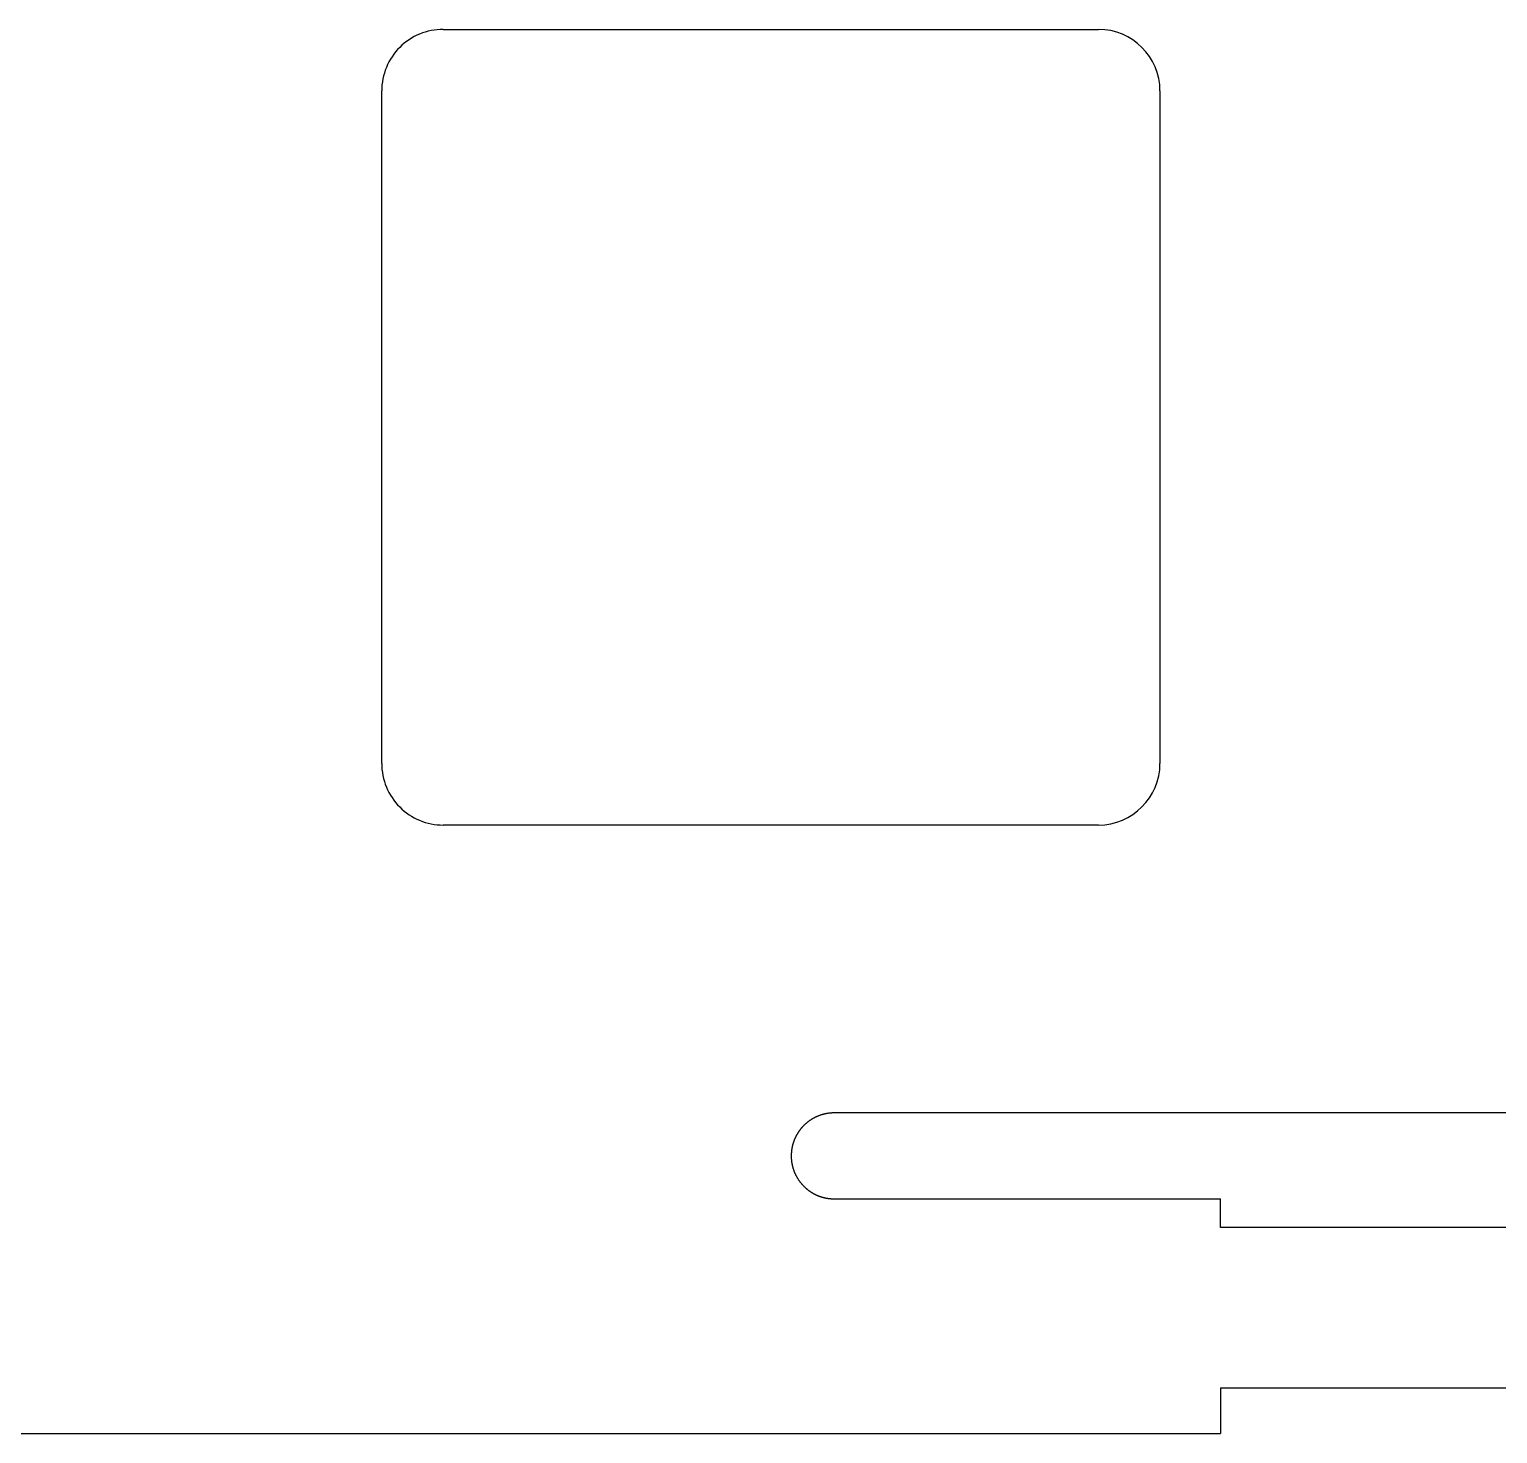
# Model space of a CAD drawing. Header units: millimetres. Extents: x -11 to 340, y -118 to 18.
# Drawn here: x 158.49 to 184.15, y -117.6 to -93.06 of the extents above; entities that cross this region are included whole.
import ezdxf

# ---------------------------------------------------------------- set-up
doc = ezdxf.new("R2010")
doc.units = ezdxf.units.MM
doc.header["$MEASUREMENT"] = 0
doc.layers.add('BLACK', color=7, linetype='CONTINUOUS')

msp = doc.modelspace()

# ---------------------------------------------------------------- linework, layer by layer
at = {"layer": 'BLACK', "linetype": 'Continuous'}
for p, q in [((165.725, -93.0625), (177.175, -93.0625)), ((164.65, -105.8875), (164.65, -94.1375)), ((178.25, -94.1375), (178.25, -105.8875)), ((177.175, -106.9625), (165.725, -106.9625)), ((172.146734, -112.114068), (172.140268, -112.118338)), ((172.153243, -112.109866), (172.146734, -112.114068)), ((172.159794, -112.105732), (172.153243, -112.109866)), ((172.166385, -112.101666), (172.159794, -112.105732)), ((172.173016, -112.09767), (172.166385, -112.101666)), ((172.179687, -112.093744), (172.173016, -112.09767)), ((172.186396, -112.089887), (172.179687, -112.093744)), ((172.193142, -112.086102), (172.186396, -112.089887)), ((172.199926, -112.082386), (172.193142, -112.086102)), ((172.206747, -112.078743), (172.199926, -112.082386)), ((172.213603, -112.07517), (172.206747, -112.078743)), ((172.220493, -112.07167), (172.213603, -112.07517)), ((172.227419, -112.068242), (172.220493, -112.07167)), ((172.234377, -112.064886), (172.227419, -112.068242)), ((172.241369, -112.061604), (172.234377, -112.064886)), ((172.248392, -112.058394), (172.241369, -112.061604)), ((172.255447, -112.055258), (172.248392, -112.058394)), ((172.262533, -112.052196), (172.255447, -112.055258)), ((172.269648, -112.049208), (172.262533, -112.052196)), ((172.276793, -112.046294), (172.269648, -112.049208)), ((172.283967, -112.043455), (172.276793, -112.046294)), ((172.291169, -112.040691), (172.283967, -112.043455)), ((172.298398, -112.038002), (172.291169, -112.040691)), ((172.305654, -112.035388), (172.298398, -112.038002)), ((172.312936, -112.032849), (172.305654, -112.035388)), ((172.320243, -112.030387), (172.312936, -112.032849)), ((172.327575, -112.028), (172.320243, -112.030387)), ((172.334931, -112.02569), (172.327575, -112.028)), ((172.342311, -112.023455), (172.334931, -112.02569)), ((172.349714, -112.021298), (172.342311, -112.023455)), ((172.357139, -112.019217), (172.349714, -112.021298)), ((172.364586, -112.017213), (172.357139, -112.019217)), ((172.372054, -112.015286), (172.364586, -112.017213)), ((172.379542, -112.013436), (172.372054, -112.015286)), ((172.387051, -112.011664), (172.379542, -112.013436)), ((172.394579, -112.009969), (172.387051, -112.011664)), ((172.402126, -112.008352), (172.394579, -112.009969)), ((172.409691, -112.006813), (172.402126, -112.008352)), ((172.417274, -112.005351), (172.409691, -112.006813)), ((172.424874, -112.003968), (172.417274, -112.005351)), ((172.432492, -112.002663), (172.424874, -112.003968)), ((172.440125, -112.001436), (172.432492, -112.002663)), ((172.447774, -112.000287), (172.440125, -112.001436)), ((172.455438, -111.999217), (172.447774, -112.000287)), ((172.463117, -111.998226), (172.455438, -111.999217)), ((172.470811, -111.997313), (172.463117, -111.998226)), ((172.478518, -111.996479), (172.470811, -111.997313)), ((172.486238, -111.995725), (172.478518, -111.996479)), ((172.493971, -111.995049), (172.486238, -111.995725)), ((172.501717, -111.994452), (172.493971, -111.995049)), ((172.509475, -111.993935), (172.501717, -111.994452)), ((172.517244, -111.993497), (172.509475, -111.993935)), ((172.525025, -111.993138), (172.517244, -111.993497)), ((172.532816, -111.992859), (172.525025, -111.993138)), ((172.540618, -111.99266), (172.532816, -111.992859)), ((172.548429, -111.99254), (172.540618, -111.99266)), ((172.55625, -111.9925), (172.548429, -111.99254)), ((216.76605, -111.9925), (172.55625, -111.9925)), ((171.904247, -112.371574), (171.902339, -112.374942)), ((171.906174, -112.368215), (171.904247, -112.371574)), ((171.908118, -112.364866), (171.906174, -112.368215)), ((171.91008, -112.361526), (171.908118, -112.364866)), ((171.912058, -112.358197), (171.91008, -112.361526)), ((171.914055, -112.354877), (171.912058, -112.358197)), ((171.916068, -112.351567), (171.914055, -112.354877)), ((171.9181, -112.348267), (171.916068, -112.351567)), ((171.920148, -112.344978), (171.9181, -112.348267)), ((171.922213, -112.341698), (171.920148, -112.344978)), ((171.924296, -112.33843), (171.922213, -112.341698)), ((171.926396, -112.335171), (171.924296, -112.33843)), ((171.928512, -112.331924), (171.926396, -112.335171)), ((171.930646, -112.328686), (171.928512, -112.331924)), ((171.932796, -112.32546), (171.930646, -112.328686)), ((171.934964, -112.322244), (171.932796, -112.32546)), ((171.937148, -112.31904), (171.934964, -112.322244)), ((171.939349, -112.315845), (171.937148, -112.31904)), ((171.941566, -112.312663), (171.939349, -112.315845)), ((171.9438, -112.309491), (171.941566, -112.312663)), ((171.946051, -112.306332), (171.9438, -112.309491)), ((171.948318, -112.303182), (171.946051, -112.306332)), ((171.950601, -112.300045), (171.948318, -112.303182)), ((171.952901, -112.296919), (171.950601, -112.300045)), ((171.955217, -112.293806), (171.952901, -112.296919)), ((171.95755, -112.290703), (171.955217, -112.293806)), ((171.959898, -112.287613), (171.95755, -112.290703)), ((171.962262, -112.284534), (171.959898, -112.287613)), ((171.964643, -112.281467), (171.962262, -112.284534)), ((171.967039, -112.278413), (171.964643, -112.281467)), ((171.969451, -112.275371), (171.967039, -112.278413)), ((171.97188, -112.27234), (171.969451, -112.275371)), ((171.974323, -112.269323), (171.97188, -112.27234)), ((171.976783, -112.266317), (171.974323, -112.269323)), ((171.979258, -112.263325), (171.976783, -112.266317)), ((171.981749, -112.260345), (171.979258, -112.263325)), ((171.984254, -112.257378), (171.981749, -112.260345)), ((171.986776, -112.254423), (171.984254, -112.257378)), ((171.989312, -112.251482), (171.986776, -112.254423)), ((171.991864, -112.248553), (171.989312, -112.251482)), ((171.994431, -112.245638), (171.991864, -112.248553)), ((171.997013, -112.242735), (171.994431, -112.245638)), ((171.99961, -112.239846), (171.997013, -112.242735)), ((172.002222, -112.23697), (171.99961, -112.239846)), ((172.004849, -112.234108), (172.002222, -112.23697)), ((172.007491, -112.231259), (172.004849, -112.234108)), ((172.010147, -112.228424), (172.007491, -112.231259)), ((172.012818, -112.225603), (172.010147, -112.228424)), ((172.015503, -112.222795), (172.012818, -112.225603)), ((172.018202, -112.220001), (172.015503, -112.222795)), ((172.020917, -112.217221), (172.018202, -112.220001)), ((172.023645, -112.214455), (172.020917, -112.217221)), ((172.026387, -112.211703), (172.023645, -112.214455)), ((172.031915, -112.206242), (172.026387, -112.211703)), ((172.037498, -112.200838), (172.031915, -112.206242)), ((172.043136, -112.195493), (172.037498, -112.200838)), ((172.048828, -112.190206), (172.043136, -112.195493)), ((172.054575, -112.184978), (172.048828, -112.190206)), ((172.060374, -112.17981), (172.054575, -112.184978)), ((172.066226, -112.174702), (172.060374, -112.17981)), ((172.072129, -112.169656), (172.066226, -112.174702)), ((172.078083, -112.164671), (172.072129, -112.169656)), ((172.084087, -112.159749), (172.078083, -112.164671)), ((172.090141, -112.154889), (172.084087, -112.159749)), ((172.096244, -112.150093), (172.090141, -112.154889)), ((172.102395, -112.145361), (172.096244, -112.150093)), ((172.108593, -112.140693), (172.102395, -112.145361)), ((172.114838, -112.13609), (172.108593, -112.140693)), ((172.121128, -112.131553), (172.114838, -112.13609)), ((172.127464, -112.127081), (172.121128, -112.131553)), ((172.133844, -112.122676), (172.127464, -112.127081)), ((172.140268, -112.118338), (172.133844, -112.122676)), ((171.81474, -112.629278), (171.81417, -112.63311)), ((171.81533, -112.625453), (171.81474, -112.629278)), ((171.815939, -112.621629), (171.81533, -112.625453)), ((171.816568, -112.617812), (171.815939, -112.621629)), ((171.817216, -112.613996), (171.816568, -112.617812)), ((171.817884, -112.610187), (171.817216, -112.613996)), ((171.818572, -112.60638), (171.817884, -112.610187)), ((171.819279, -112.602579), (171.818572, -112.60638)), ((171.820006, -112.598781), (171.819279, -112.602579)), ((171.820752, -112.594989), (171.820006, -112.598781)), ((171.821518, -112.591199), (171.820752, -112.594989)), ((171.822303, -112.587416), (171.821518, -112.591199)), ((171.823108, -112.583636), (171.822303, -112.587416)), ((171.823932, -112.579862), (171.823108, -112.583636)), ((171.824776, -112.576091), (171.823932, -112.579862)), ((171.825639, -112.572327), (171.824776, -112.576091)), ((171.826522, -112.568566), (171.825639, -112.572327)), ((171.827424, -112.564812), (171.826522, -112.568566)), ((171.828346, -112.561061), (171.827424, -112.564812)), ((171.829286, -112.557317), (171.828346, -112.561061)), ((171.830246, -112.553576), (171.829286, -112.557317)), ((171.831226, -112.549843), (171.830246, -112.553576)), ((171.832225, -112.546112), (171.831226, -112.549843)), ((171.833242, -112.54239), (171.832225, -112.546112)), ((171.83428, -112.53867), (171.833242, -112.54239)), ((171.835336, -112.534958), (171.83428, -112.53867)), ((171.836412, -112.53125), (171.835336, -112.534958)), ((171.837507, -112.52755), (171.836412, -112.53125)), ((171.838621, -112.523853), (171.837507, -112.52755)), ((171.839754, -112.520165), (171.838621, -112.523853)), ((171.840907, -112.51648), (171.839754, -112.520165)), ((171.842078, -112.512803), (171.840907, -112.51648)), ((171.843269, -112.50913), (171.842078, -112.512803)), ((171.844478, -112.505466), (171.843269, -112.50913)), ((171.845707, -112.501805), (171.844478, -112.505466)), ((171.846954, -112.498154), (171.845707, -112.501805)), ((171.848221, -112.494506), (171.846954, -112.498154)), ((171.849506, -112.490867), (171.848221, -112.494506)), ((171.850811, -112.487233), (171.849506, -112.490867)), ((171.852134, -112.483607), (171.850811, -112.487233)), ((171.853476, -112.479986), (171.852134, -112.483607)), ((171.854837, -112.476374), (171.853476, -112.479986)), ((171.856217, -112.472766), (171.854837, -112.476374)), ((171.857615, -112.469168), (171.856217, -112.472766)), ((171.859032, -112.465575), (171.857615, -112.469168)), ((171.860468, -112.461991), (171.859032, -112.465575)), ((171.861923, -112.458412), (171.860468, -112.461991)), ((171.863396, -112.454842), (171.861923, -112.458412)), ((171.864888, -112.451278), (171.863396, -112.454842)), ((171.866398, -112.447724), (171.864888, -112.451278)), ((171.867927, -112.444175), (171.866398, -112.447724)), ((171.869474, -112.440635), (171.867927, -112.444175)), ((171.871041, -112.437102), (171.869474, -112.440635)), ((171.872625, -112.433578), (171.871041, -112.437102)), ((171.874228, -112.43006), (171.872625, -112.433578)), ((171.875848, -112.426552), (171.874228, -112.43006)), ((171.877488, -112.423051), (171.875848, -112.426552)), ((171.879145, -112.419559), (171.877488, -112.423051)), ((171.880822, -112.416074), (171.879145, -112.419559)), ((171.882515, -112.412599), (171.880822, -112.416074)), ((171.884228, -112.409131), (171.882515, -112.412599)), ((171.885958, -112.405673), (171.884228, -112.409131)), ((171.887707, -112.402222), (171.885958, -112.405673)), ((171.889473, -112.398781), (171.887707, -112.402222)), ((171.891257, -112.395348), (171.889473, -112.398781)), ((171.893059, -112.391925), (171.891257, -112.395348)), ((171.89488, -112.388509), (171.893059, -112.391925)), ((171.896717, -112.385104), (171.89488, -112.388509)), ((171.898574, -112.381707), (171.896717, -112.385104)), ((171.900447, -112.378321), (171.898574, -112.381707)), ((171.902339, -112.374942), (171.900447, -112.378321)), ((171.806265, -112.737786), (171.80625, -112.741704)), ((171.80625, -112.741704), (171.80625, -112.7425)), ((171.80625, -112.7425), (171.80629, -112.750321)), ((171.806299, -112.733874), (171.806265, -112.737786)), ((171.80629, -112.750321), (171.80641, -112.758132)), ((171.806353, -112.729961), (171.806299, -112.733874)), ((171.806427, -112.726054), (171.806353, -112.729961)), ((171.80641, -112.758132), (171.806609, -112.765934)), ((171.806521, -112.722146), (171.806427, -112.726054)), ((171.806635, -112.718243), (171.806521, -112.722146)), ((171.806609, -112.765934), (171.806888, -112.773725)), ((171.806769, -112.714341), (171.806635, -112.718243)), ((171.806923, -112.710444), (171.806769, -112.714341)), ((171.806888, -112.773725), (171.807247, -112.781506)), ((171.807097, -112.706547), (171.806923, -112.710444)), ((171.80729, -112.702655), (171.807097, -112.706547)), ((171.807247, -112.781506), (171.807685, -112.789275)), ((171.807504, -112.698763), (171.80729, -112.702655)), ((171.807738, -112.694877), (171.807504, -112.698763)), ((171.807685, -112.789275), (171.808202, -112.797033)), ((171.807991, -112.690991), (171.807738, -112.694877)), ((171.808264, -112.687111), (171.807991, -112.690991)), ((171.808202, -112.797033), (171.808799, -112.804779)), ((171.808558, -112.683231), (171.808264, -112.687111)), ((171.808871, -112.679356), (171.808558, -112.683231)), ((171.808799, -112.804779), (171.809475, -112.812512)), ((171.809203, -112.675483), (171.808871, -112.679356)), ((171.809556, -112.671615), (171.809203, -112.675483)), ((171.809475, -112.812512), (171.810229, -112.820232)), ((171.809929, -112.667747), (171.809556, -112.671615)), ((171.810321, -112.663886), (171.809929, -112.667747)), ((171.810229, -112.820232), (171.811063, -112.82794)), ((171.810733, -112.660025), (171.810321, -112.663886)), ((171.811165, -112.656171), (171.810733, -112.660025)), ((171.811063, -112.82794), (171.811976, -112.835633)), ((171.811616, -112.652317), (171.811165, -112.656171)), ((171.812088, -112.648469), (171.811616, -112.652317)), ((171.811976, -112.835633), (171.812967, -112.843312)), ((171.812579, -112.644622), (171.812088, -112.648469)), ((171.81309, -112.640782), (171.812579, -112.644622)), ((171.812967, -112.843312), (171.814037, -112.850976)), ((171.81362, -112.636943), (171.81309, -112.640782)), ((171.81417, -112.63311), (171.81362, -112.636943)), ((171.814037, -112.850976), (171.815186, -112.858625)), ((171.815186, -112.858625), (171.816413, -112.866259)), ((171.816413, -112.866259), (171.817718, -112.873876)), ((171.817718, -112.873876), (171.819101, -112.881476)), ((171.819101, -112.881476), (171.820563, -112.889059)), ((171.820563, -112.889059), (171.822102, -112.896624)), ((171.822102, -112.896624), (171.823719, -112.904171)), ((171.823719, -112.904171), (171.825414, -112.911699)), ((171.825414, -112.911699), (171.827186, -112.919208)), ((171.827186, -112.919208), (171.829036, -112.926696)), ((171.829036, -112.926696), (171.830963, -112.934164)), ((171.830963, -112.934164), (171.832967, -112.941611)), ((171.832967, -112.941611), (171.835048, -112.949036)), ((171.835048, -112.949036), (171.837205, -112.956439)), ((171.837205, -112.956439), (171.83944, -112.963819)), ((171.83944, -112.963819), (171.84175, -112.971175)), ((171.84175, -112.971175), (171.844137, -112.978507)), ((171.844137, -112.978507), (171.846599, -112.985815)), ((171.846599, -112.985815), (171.849138, -112.993097)), ((171.849138, -112.993097), (171.851751, -113.000352)), ((171.851751, -113.000352), (171.854441, -113.007582)), ((171.854441, -113.007582), (171.857205, -113.014783)), ((171.857205, -113.014783), (171.860044, -113.021957)), ((171.860044, -113.021957), (171.862958, -113.029102)), ((171.862958, -113.029102), (171.865946, -113.036218)), ((171.865946, -113.036218), (171.869008, -113.043303)), ((171.869008, -113.043303), (171.872144, -113.050358)), ((171.872144, -113.050358), (171.875354, -113.057382)), ((171.875354, -113.057382), (171.878636, -113.064373)), ((171.878636, -113.064373), (171.881992, -113.071332)), ((171.881992, -113.071332), (171.88542, -113.078257)), ((171.88542, -113.078257), (171.88892, -113.085148)), ((171.88892, -113.085148), (171.892493, -113.092004)), ((171.892493, -113.092004), (171.896136, -113.098824)), ((171.896136, -113.098824), (171.899851, -113.105608)), ((171.899851, -113.105608), (171.903637, -113.112355)), ((171.903637, -113.112355), (171.907494, -113.119064)), ((171.907494, -113.119064), (171.91142, -113.125734)), ((171.91142, -113.125734), (171.915416, -113.132365)), ((171.915416, -113.132365), (171.919481, -113.138956)), ((171.919481, -113.138956), (171.923616, -113.145507)), ((171.923616, -113.145507), (171.927818, -113.152016)), ((171.927818, -113.152016), (171.932088, -113.158483)), ((171.932088, -113.158483), (171.936426, -113.164906)), ((171.936426, -113.164906), (171.940831, -113.171286)), ((171.940831, -113.171286), (171.945302, -113.177622)), ((171.945302, -113.177622), (171.94984, -113.183913)), ((171.94984, -113.183913), (171.954443, -113.190157)), ((171.954443, -113.190157), (171.95911, -113.196355)), ((171.95911, -113.196355), (171.963843, -113.202506)), ((171.963843, -113.202506), (171.968639, -113.208609)), ((171.968639, -113.208609), (171.973499, -113.214663)), ((171.973499, -113.214663), (171.978421, -113.220667)), ((171.978421, -113.220667), (171.983406, -113.226621)), ((171.983406, -113.226621), (171.988452, -113.232525)), ((171.988452, -113.232525), (171.99356, -113.238376)), ((171.99356, -113.238376), (171.998728, -113.244175)), ((171.998728, -113.244175), (172.003955, -113.249922)), ((172.003955, -113.249922), (172.009242, -113.255614)), ((172.009242, -113.255614), (172.014588, -113.261252)), ((172.014588, -113.261252), (172.019992, -113.266835)), ((172.019992, -113.266835), (172.025453, -113.272363)), ((172.025453, -113.272363), (172.028205, -113.275105)), ((172.028205, -113.275105), (172.030971, -113.277834)), ((172.030971, -113.277834), (172.033751, -113.280548)), ((172.033751, -113.280548), (172.036545, -113.283247)), ((172.036545, -113.283247), (172.039352, -113.285933)), ((172.039352, -113.285933), (172.042174, -113.288603)), ((172.042174, -113.288603), (172.045009, -113.29126)), ((172.045009, -113.29126), (172.047858, -113.293901)), ((172.047858, -113.293901), (172.05072, -113.296528)), ((172.05072, -113.296528), (172.053596, -113.29914)), ((172.053596, -113.29914), (172.056485, -113.301737)), ((172.056485, -113.301737), (172.059387, -113.304319)), ((172.059387, -113.304319), (172.062303, -113.306886)), ((172.062303, -113.306886), (172.065231, -113.309438)), ((172.065231, -113.309438), (172.068173, -113.311974)), ((172.068173, -113.311974), (172.071127, -113.314496)), ((172.071127, -113.314496), (172.074094, -113.317002)), ((172.074094, -113.317002), (172.077075, -113.319492)), ((172.077075, -113.319492), (172.080067, -113.321967)), ((172.080067, -113.321967), (172.083073, -113.324427)), ((172.083073, -113.324427), (172.08609, -113.32687)), ((172.08609, -113.32687), (172.08912, -113.329299)), ((172.08912, -113.329299), (172.092162, -113.331711)), ((172.092162, -113.331711), (172.095217, -113.334107)), ((172.095217, -113.334107), (172.098283, -113.336488)), ((172.098283, -113.336488), (172.101362, -113.338852)), ((172.101362, -113.338852), (172.104452, -113.3412)), ((172.104452, -113.3412), (172.107555, -113.343533)), ((172.107555, -113.343533), (172.110669, -113.345849)), ((172.110669, -113.345849), (172.113795, -113.348149)), ((172.113795, -113.348149), (172.116932, -113.350432)), ((172.116932, -113.350432), (172.120081, -113.352699)), ((172.120081, -113.352699), (172.123241, -113.35495)), ((172.123241, -113.35495), (172.126413, -113.357184)), ((172.126413, -113.357184), (172.129595, -113.359401)), ((172.129595, -113.359401), (172.132789, -113.361602)), ((172.132789, -113.361602), (172.135994, -113.363786)), ((172.135994, -113.363786), (172.13921, -113.365954)), ((172.13921, -113.365954), (172.142436, -113.368104)), ((172.142436, -113.368104), (172.145673, -113.370238)), ((172.145673, -113.370238), (172.148921, -113.372354)), ((172.148921, -113.372354), (172.15218, -113.374454)), ((172.15218, -113.374454), (172.155448, -113.376537)), ((172.155448, -113.376537), (172.158728, -113.378602)), ((172.158728, -113.378602), (172.162017, -113.38065)), ((172.162017, -113.38065), (172.165317, -113.382682)), ((172.165317, -113.382682), (172.168626, -113.384695)), ((172.168626, -113.384695), (172.171947, -113.386692)), ((172.171947, -113.386692), (172.175276, -113.38867)), ((172.175276, -113.38867), (172.178616, -113.390632)), ((172.178616, -113.390632), (172.181964, -113.392576)), ((172.181964, -113.392576), (172.185324, -113.394503)), ((172.185324, -113.394503), (172.188692, -113.396412)), ((172.188692, -113.396412), (172.19207, -113.398303)), ((172.19207, -113.398303), (172.195457, -113.400176)), ((172.195457, -113.400176), (172.198854, -113.402033)), ((172.198854, -113.402033), (172.202259, -113.40387)), ((172.202259, -113.40387), (172.205674, -113.405691)), ((172.205674, -113.405691), (172.209097, -113.407493)), ((172.209097, -113.407493), (172.212531, -113.409277)), ((172.212531, -113.409277), (172.215972, -113.411043)), ((172.215972, -113.411043), (172.219423, -113.412792)), ((172.219423, -113.412792), (172.222881, -113.414522)), ((172.222881, -113.414522), (172.226349, -113.416235)), ((172.226349, -113.416235), (172.229824, -113.417928)), ((172.229824, -113.417928), (172.233309, -113.419605)), ((172.233309, -113.419605), (172.2368, -113.421262)), ((172.2368, -113.421262), (172.240302, -113.422902)), ((172.240302, -113.422902), (172.24381, -113.424522)), ((172.24381, -113.424522), (172.247328, -113.426125)), ((172.247328, -113.426125), (172.250851, -113.427709)), ((172.250851, -113.427709), (172.254385, -113.429275)), ((172.254385, -113.429275), (172.257924, -113.430823)), ((172.257924, -113.430823), (172.261473, -113.432352)), ((172.261473, -113.432352), (172.265028, -113.433862)), ((172.265028, -113.433862), (172.268592, -113.435354)), ((172.268592, -113.435354), (172.272162, -113.436827)), ((172.272162, -113.436827), (172.27574, -113.438282)), ((172.27574, -113.438282), (172.279324, -113.439718)), ((172.279324, -113.439718), (172.282918, -113.441135)), ((172.282918, -113.441135), (172.286516, -113.442533)), ((172.286516, -113.442533), (172.290123, -113.443913)), ((172.290123, -113.443913), (172.293735, -113.445274)), ((172.293735, -113.445274), (172.297356, -113.446616)), ((172.297356, -113.446616), (172.300982, -113.447939)), ((172.300982, -113.447939), (172.304617, -113.449244)), ((172.304617, -113.449244), (172.308256, -113.450529)), ((172.308256, -113.450529), (172.311903, -113.451796)), ((172.311903, -113.451796), (172.315555, -113.453043)), ((172.315555, -113.453043), (172.319215, -113.454272)), ((172.319215, -113.454272), (172.32288, -113.455481)), ((172.32288, -113.455481), (172.326553, -113.456672)), ((172.326553, -113.456672), (172.330229, -113.457843)), ((172.330229, -113.457843), (172.333914, -113.458996)), ((172.333914, -113.458996), (172.337603, -113.460129)), ((172.337603, -113.460129), (172.3413, -113.461243)), ((172.3413, -113.461243), (172.345, -113.462338)), ((172.345, -113.462338), (172.348708, -113.463414)), ((172.348708, -113.463414), (172.35242, -113.46447)), ((172.35242, -113.46447), (172.356139, -113.465508)), ((172.356139, -113.465508), (172.359862, -113.466525)), ((172.359862, -113.466525), (172.363592, -113.467524)), ((172.363592, -113.467524), (172.367326, -113.468504)), ((172.367326, -113.468504), (172.371067, -113.469464)), ((172.371067, -113.469464), (172.37481, -113.470404)), ((172.37481, -113.470404), (172.378562, -113.471326)), ((172.378562, -113.471326), (172.382316, -113.472228)), ((172.382316, -113.472228), (172.386077, -113.473111)), ((172.386077, -113.473111), (172.389841, -113.473974)), ((172.389841, -113.473974), (172.393612, -113.474818)), ((172.393612, -113.474818), (172.397385, -113.475642)), ((172.397385, -113.475642), (172.401166, -113.476447)), ((172.401166, -113.476447), (172.404949, -113.477232)), ((172.404949, -113.477232), (172.408738, -113.477998)), ((172.408738, -113.477998), (172.41253, -113.478744)), ((172.41253, -113.478744), (172.416329, -113.479471)), ((172.416329, -113.479471), (172.420129, -113.480178)), ((172.420129, -113.480178), (172.423937, -113.480866)), ((172.423937, -113.480866), (172.427746, -113.481534)), ((172.427746, -113.481534), (172.431561, -113.482182)), ((172.431561, -113.482182), (172.435379, -113.482811)), ((172.435379, -113.482811), (172.439202, -113.48342)), ((172.439202, -113.48342), (172.443028, -113.48401)), ((172.443028, -113.48401), (172.446859, -113.48458)), ((172.446859, -113.48458), (172.450692, -113.48513)), ((172.450692, -113.48513), (172.454532, -113.48566)), ((172.454532, -113.48566), (172.458372, -113.486171)), ((172.458372, -113.486171), (172.462219, -113.486662)), ((172.462219, -113.486662), (172.466067, -113.487134)), ((172.466067, -113.487134), (172.46992, -113.487585)), ((172.46992, -113.487585), (172.473775, -113.488017)), ((172.473775, -113.488017), (172.477636, -113.488429)), ((172.477636, -113.488429), (172.481497, -113.488821)), ((172.481497, -113.488821), (172.485364, -113.489194)), ((172.485364, -113.489194), (172.489232, -113.489547)), ((172.489232, -113.489547), (172.493106, -113.489879)), ((172.493106, -113.489879), (172.49698, -113.490192)), ((172.49698, -113.490192), (172.50086, -113.490486)), ((172.50086, -113.490486), (172.504741, -113.490759)), ((172.504741, -113.490759), (172.508627, -113.491012)), ((172.508627, -113.491012), (172.512513, -113.491246)), ((172.512513, -113.491246), (172.516404, -113.49146)), ((172.516404, -113.49146), (172.520296, -113.491653)), ((172.520296, -113.491653), (172.524194, -113.491827)), ((172.524194, -113.491827), (172.528091, -113.491981)), ((172.528091, -113.491981), (172.531993, -113.492115)), ((172.531993, -113.492115), (172.535896, -113.492229)), ((172.535896, -113.492229), (172.539803, -113.492323)), ((172.539803, -113.492323), (172.543711, -113.492397)), ((172.543711, -113.492397), (172.547624, -113.492451)), ((172.547624, -113.492451), (172.551536, -113.492485)), ((172.551536, -113.492485), (172.555453, -113.4925)), ((172.555453, -113.4925), (172.55625, -113.4925)), ((172.55625, -113.4925), (179.30625, -113.4925)), ((179.30625, -113.995029), (179.30625, -113.4925)), ((192.00625, -113.995029), (179.30625, -113.995029)), ((179.30625, -116.795029), (192.00625, -116.795029)), ((179.30625, -116.795029), (179.30625, -117.595029)), ((149.30625, -117.595029), (179.30625, -117.595029))]:
    msp.add_line(p, q, dxfattribs=at)
at = {"layer": 'BLACK'}
for centre, radius, start, end in [((165.724999, -94.137499), 1.074999, 89.9999467, 180.0000533), ((177.175, -94.1375), 1.075, 0, 90), ((165.724999, -105.887501), 1.074999, 179.9999467, 270.0000533), ((177.175, -105.8875), 1.075, 270, 0)]:
    msp.add_arc(centre, radius, start, end, dxfattribs=at)

doc.saveas('drawing.dxf')
